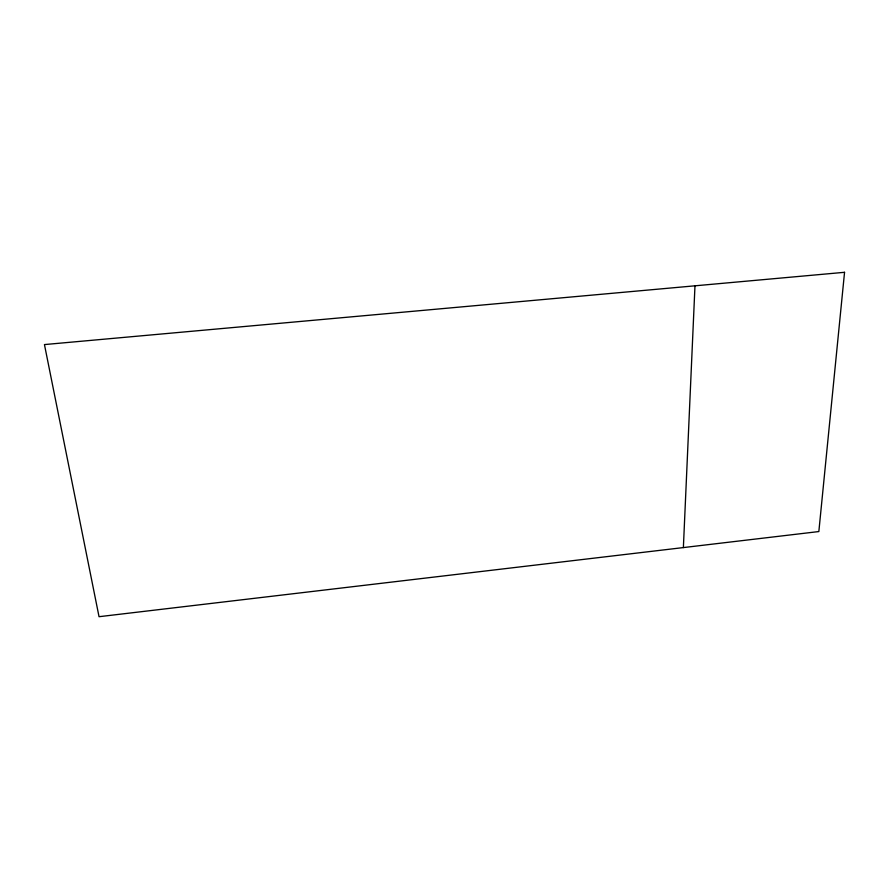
<?xml version="1.0" encoding="UTF-8"?>
<svg xmlns="http://www.w3.org/2000/svg" width="889" height="889" viewBox="0 0 889 889"><rect width="100%" height="100%" fill="white"/><g stroke="black" fill="none" stroke-linecap="round" stroke-linejoin="round"><path stroke-width="1.33" d="M683.374 547.58L694.976 285.814M844.55 272.301L818.847 531.555L99.035 616.699L44.45 344.576L844.55 272.301"/></g></svg>
